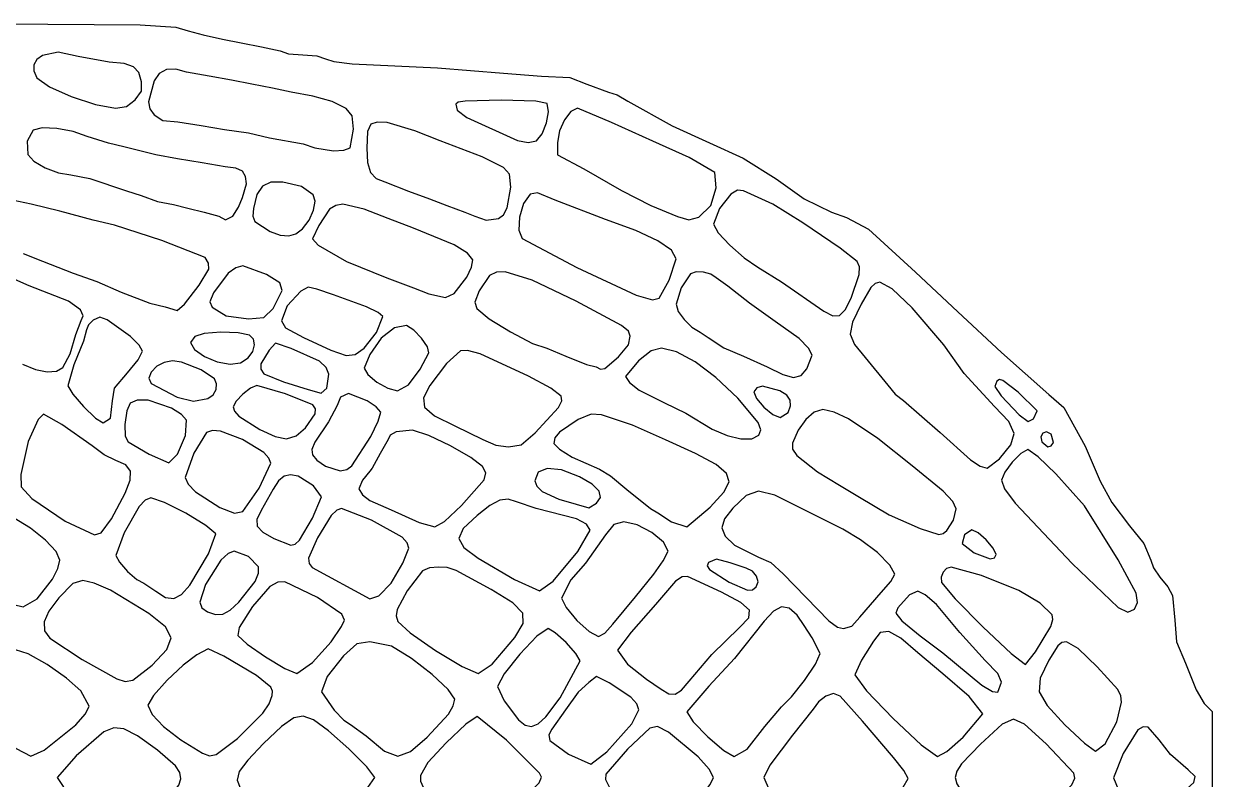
# Model space of a CAD drawing. Extents: x 0 to 192, y 1 to 97.
# Drawn here: x 116.1 to 191.5, y 48.7 to 96.7 of the extents above; entities that cross this region are included whole.
import ezdxf

# ---------------------------------------------------------------- set-up
doc = ezdxf.new("R2010")
doc.units = 0

msp = doc.modelspace()

# ---------------------------------------------------------------- linework, layer by layer
at = {"layer": 'Image', "color": 7}
for points in [[(114.671608, 96.71525), (123.465387, 96.639238), (125.719864, 96.50844), (126.50484, 96.259828), (127.446141, 96.00687), (128.693163, 95.74687), (129.878495, 95.497829), (131.158463, 95.24983), (132.343795, 94.995214), (132.875756, 94.810259), (133.777811, 94.741214), (134.676193, 94.671924), (135.226678, 94.495199), (135.751436, 94.315645), (136.922495, 94.175138), (142.324479, 93.920499), (146.526497, 93.585089), (148.935678, 93.381165), (150.723383, 93.307134), (151.807134, 92.873165), (153.187726, 92.365166), (153.729403, 92.201495), (154.411575, 91.807989), (157.221722, 90.229588), (159.607438, 89.147837), (161.734073, 88.181647), (163.829786, 86.874733), (165.616077, 85.600416), (167.355849, 84.745176), (168.307412, 84.409494), (169.697697, 83.67956), (172.684558, 80.952434), (175.36797, 78.43267), (178.138434, 75.854012), (181.135345, 73.16696), (182.094739, 72.341702), (183.438586, 69.893712), (184.403762, 67.678914), (185.144422, 66.313177), (186.2644, 64.848534), (187.181477, 63.713814), (187.621092, 62.659515), (187.780657, 62.168454), (188.189318, 61.589359), (188.697971, 60.968655), (188.986594, 60.419804), (189.14509, 58.844583), (189.25, 57.478498), (189.822422, 56.127879), (190.499755, 54.425282), (191.007754, 53.561831), (191.515753, 53.053832), (191.515753, 48.810614), (191.515753, 44.567396)], [(123.138312, 91.892642), (123.533636, 92.444661), (123.550336, 93.025517), (123.380487, 93.612056), (123.042144, 93.980616), (122.444442, 94.187008), (121.496519, 94.287041), (119.512292, 94.63455), (118.259468, 94.905795), (117.247307, 94.690086), (116.906439, 94.438221), (116.715693, 94.110934), (116.705055, 93.723665), (116.904512, 93.291852), (117.693451, 92.710425), (119.069731, 92.086782), (120.610834, 91.584054), (121.894245, 91.365368), (122.588647, 91.451933), (123.138312, 91.892642), (123.138312, 91.892642)], [(136.7873, 88.843048), (136.990499, 90.01609), (136.913007, 90.880187), (136.539653, 91.340566), (135.650654, 91.779099), (134.427775, 92.114087), (133.051456, 92.365177), (131.851956, 92.619176), (130.555841, 92.873176), (129.259723, 93.127176), (127.846511, 93.381175), (126.400485, 93.648883), (125.710369, 93.841854), (125.125559, 93.808671), (124.664681, 93.554454), (124.346364, 93.084324), (123.985966, 91.760354), (124.076446, 91.314938), (124.347422, 90.938283), (124.895454, 90.579061), (125.849224, 90.496511), (127.338586, 90.248513), (128.809225, 90.000514), (130.333223, 89.799388), (131.65658, 89.46736), (133.801862, 89.094024), (134.535243, 88.848511), (135.731106, 88.650864), (136.388799, 88.69796), (136.787374, 88.843061), (136.7873, 88.843048)], [(148.608524, 89.27744), (148.969892, 89.72579), (149.247169, 90.417615), (149.376305, 91.131396), (149.293252, 91.645611), (148.565243, 91.809648), (146.373179, 91.857177), (144.088306, 91.809501), (143.644685, 91.731992), (143.486242, 91.602781), (143.58379, 91.234376), (144.202955, 90.768189), (147.404486, 89.309304), (148.078573, 89.167249), (148.608524, 89.27744), (148.608524, 89.27744)], [(158.915331, 84.435595), (159.685664, 85.17584), (160.029593, 86.289504), (159.948869, 87.262963), (158.3115, 88.22009), (155.99624, 89.255657), (153.376299, 90.438332), (151.219704, 91.349178), (150.796115, 91.142562), (150.389083, 90.61704), (150.080977, 89.914103), (149.954164, 89.17524), (149.94448, 88.386647), (151.63262, 87.499281), (154.003284, 86.131413), (155.87114, 85.181195), (157.564471, 84.485162), (158.280898, 84.261252), (158.915328, 84.435595), (158.915331, 84.435595)], [(129.33283, 84.500788), (129.709175, 85.061088), (129.957788, 85.686485), (130.202638, 86.560753), (130.13871, 87.017594), (129.951068, 87.357753), (129.535822, 87.554695), (128.844965, 87.623849), (127.397048, 87.877849), (125.836156, 88.137849), (124.459838, 88.385848), (123.443839, 88.639848), (122.42784, 88.893848), (121.448545, 89.141847), (120.09388, 89.551006), (119.204575, 89.867179), (118.164852, 90.059827), (117.230231, 90.098953), (116.65623, 89.954561), (116.279116, 89.264868), (116.320781, 88.414952), (116.704799, 87.989535), (117.422411, 87.567683), (118.272986, 87.24469), (119.055894, 87.11585), (120.263096, 86.883964), (122.597174, 86.112612), (123.528506, 85.811337), (124.562082, 85.421594), (125.572526, 85.247185), (126.491835, 84.999186), (127.517801, 84.751187), (128.449136, 84.496571), (128.876346, 84.261974), (129.332819, 84.500778), (129.33283, 84.500788)], [(146.211569, 84.342372), (146.521193, 84.587087), (146.764695, 85.031716), (146.981153, 86.333909), (146.90257, 87.161029), (146.515487, 87.591295), (145.174791, 88.271021), (142.493826, 89.278967), (140.885161, 89.920406), (139.135033, 90.446141), (138.49831, 90.473926), (138.09253, 90.334312), (137.894692, 89.876814), (137.837165, 88.820376), (137.893003, 87.902461), (138.081707, 87.279556), (138.435061, 86.892436), (138.984849, 86.681878), (140.500598, 86.087162), (141.81856, 85.591852), (142.917159, 85.168519), (144.064496, 84.745186), (144.705126, 84.496571), (145.413657, 84.254821), (146.211569, 84.342372), (146.211569, 84.342372)], [(133.770918, 83.700885), (134.186969, 84.250051), (134.463026, 84.870968), (134.561724, 85.444534), (134.445695, 85.851643), (133.688262, 86.373505), (132.503172, 86.655576), (131.742135, 86.651733), (131.216519, 86.405412), (130.870984, 85.866746), (130.650191, 84.985869), (130.613367, 84.503313), (130.737, 84.158084), (131.71862, 83.53641), (132.353333, 83.300988), (132.885592, 83.248215), (133.347439, 83.380657), (133.770918, 83.700885), (133.770918, 83.700885)], [(168.603874, 79.298531), (169.106318, 80.795308), (169.121577, 81.290461), (168.981389, 81.628271), (167.901133, 82.469479), (165.52313, 84.086126), (163.629805, 85.255263), (161.767271, 86.109649), (161.382152, 86.141819), (160.958216, 85.905832), (160.231622, 84.978208), (159.850471, 83.999583), (160.148658, 83.447123), (160.880673, 82.650274), (161.802698, 81.845179), (162.670912, 81.267975), (164.166491, 80.338591), (166.857718, 78.461308), (167.429079, 78.175474), (167.856305, 78.193719), (168.220776, 78.555065), (168.603874, 79.298531), (168.603874, 79.298531)], [(126.272274, 78.914933), (127.211512, 80.110565), (127.809788, 81.128546), (127.797143, 81.521728), (127.584587, 81.875278), (124.832924, 82.962643), (121.835185, 83.93284), (120.48052, 84.240954), (118.363856, 84.813819), (116.546951, 85.252003), (115.333008, 85.520078)], [(156.404991, 79.286786), (157.04606, 80.429677), (157.479807, 81.791395), (157.188367, 82.337321), (156.328641, 82.943664), (154.922524, 83.59824), (152.991908, 84.288865), (149.807985, 85.508024), (148.677007, 85.974021), (148.215997, 85.901509), (147.801166, 85.293382), (147.54383, 84.441204), (147.493783, 83.616607), (147.700819, 83.091222), (151.184139, 81.24123), (154.93981, 79.485128), (155.984292, 79.193547), (156.404991, 79.286786), (156.404991, 79.286786)], [(143.384918, 79.588331), (144.20456, 80.625437), (144.495465, 81.25319), (144.580722, 81.727665), (144.231857, 82.146129), (143.383758, 82.675713), (140.800495, 83.742737), (139.19183, 84.343454), (137.670862, 84.935371), (136.314379, 85.253185), (135.869914, 85.179685), (135.484178, 84.945584), (134.796418, 83.913996), (134.392231, 83.051043), (134.754088, 82.665863), (136.560192, 81.612212), (139.107163, 80.585145), (140.800495, 79.943388), (141.790338, 79.563858), (142.837149, 79.346), (143.384918, 79.588331), (143.384918, 79.588331)], [(116.029779, 82.137615), (117.263191, 81.651026), (119.210522, 80.871514), (120.695944, 80.342107), (122.258518, 79.665193), (124.075089, 78.980222), (125.052514, 78.739975), (125.807965, 78.519636), (126.272274, 78.914936), (126.272274, 78.914933)], [(118.537888, 74.884032), (119.005536, 75.760992), (119.373156, 76.9951), (119.715248, 77.88325), (119.833603, 78.169625), (119.659273, 78.549496), (118.916978, 79.101578), (116.416525, 80.086168), (114.517155, 80.910849)], [(131.905942, 78.643431), (132.470504, 79.783588), (132.323412, 80.265859), (131.487173, 80.800587), (129.983169, 81.353761), (129.535496, 81.228816), (129.045529, 80.872493), (128.111329, 79.625135), (127.88119, 79.068314), (128.026599, 78.720901), (128.911032, 78.172779), (130.329945, 77.978489), (131.305096, 78.063155), (131.905942, 78.643431), (131.905942, 78.643431)], [(153.816631, 75.578338), (154.456427, 76.335793), (154.572265, 76.890669), (154.452728, 77.202673), (154.005436, 77.568117), (151.13158, 79.098424), (148.34489, 80.433525), (146.635785, 80.96161), (146.069604, 80.935341), (145.633951, 80.7221), (144.969076, 79.754413), (144.70499, 79.048497), (144.839129, 78.634015), (145.617962, 77.990211), (146.974503, 77.150005), (148.370106, 76.420599), (149.266124, 76.109197), (150.47952, 75.601198), (151.78865, 75.090605), (152.399813, 74.923865), (152.680344, 74.790525), (152.949617, 74.827269), (153.816631, 75.578338), (153.816631, 75.578338)], [(165.778987, 74.796865), (166.115164, 75.665423), (165.882731, 76.119745), (165.298631, 76.733039), (163.761769, 77.810802), (162.136468, 78.984661), (160.769471, 80.059321), (160.032789, 80.580877), (159.693188, 80.815833), (159.221839, 80.9506), (158.746995, 80.964963), (158.396907, 80.838711), (157.793273, 79.940651), (157.479807, 78.91583), (157.621342, 78.455776), (157.984168, 77.931429), (158.475619, 77.451705), (159.003027, 77.125519), (159.511804, 76.789577), (160.518169, 76.131121), (161.768629, 75.601198), (163.268923, 74.926246), (164.25161, 74.445144), (164.935744, 74.266397), (165.413983, 74.385229), (165.778987, 74.796865), (165.778987, 74.796865)], [(137.667374, 76.129189), (138.4699, 77.109928), (138.853164, 78.121089), (138.566352, 78.379956), (137.827276, 78.748633), (135.720501, 79.495859), (134.665783, 79.855414), (134.131846, 79.981676), (133.649784, 79.727716), (132.797289, 78.802478), (132.418505, 77.860919), (132.678667, 77.413111), (133.815503, 76.802606), (135.560415, 75.994419), (136.528953, 75.657383), (137.103734, 75.724603), (137.667374, 76.129189), (137.667374, 76.129189)], [(178.015316, 69.09955), (178.738478, 69.974908), (178.937238, 70.702228), (178.594354, 71.459072), (177.692583, 72.423), (175.766766, 74.501867), (174.467258, 76.340903), (172.457954, 78.674036), (171.195743, 79.879545), (170.415989, 80.306783), (170.122294, 80.234547), (169.847526, 79.974938), (169.219188, 78.903193), (168.682785, 77.779743), (168.535095, 77.014388), (168.79652, 76.3508), (169.487462, 75.532652), (170.925873, 73.763751), (171.396723, 73.191739), (171.914535, 72.789487), (174.243786, 70.77301), (176.172692, 69.039051), (176.791192, 68.633262), (177.230139, 68.495986), (178.015316, 69.09955), (178.015316, 69.09955)], [(121.565226, 71.676715), (121.705021, 72.767188), (121.826617, 73.583205), (122.646354, 74.562437), (123.329447, 75.380511), (123.613183, 75.923354), (123.398231, 76.313041), (122.853121, 76.862074), (121.370884, 77.90838), (120.891542, 78.077459), (120.467616, 77.894304), (120.177751, 77.602768), (120.057187, 77.279485), (119.854673, 76.563722), (119.253837, 75.060738), (118.872594, 73.723394), (119.172519, 73.198936), (119.859913, 72.406601), (120.61382, 71.683778), (121.113286, 71.367862), (121.565226, 71.676707), (121.565226, 71.676715)], [(130.309538, 75.508834), (130.598768, 75.911116), (130.712335, 76.325852), (130.646529, 76.692347), (130.397639, 76.949904), (129.670068, 77.102569), (128.576084, 77.131179), (127.525286, 77.04645), (126.927273, 76.859099), (126.661179, 76.46813), (126.90998, 76.026739), (127.533428, 75.584591), (128.347092, 75.24235), (129.166539, 75.100681), (129.826882, 75.184165), (130.309538, 75.508834), (130.309538, 75.508834)], [(140.496055, 73.780867), (141.222799, 74.788655), (141.782669, 75.81665), (141.690818, 76.20611), (141.326589, 76.745989), (140.837847, 77.254541), (140.372452, 77.550021), (139.601092, 77.404433), (138.754744, 76.760286), (138.042744, 75.724668), (137.667832, 74.859034), (137.903947, 74.441866), (138.47493, 73.967058), (139.174734, 73.57514), (139.797312, 73.406646), (140.496055, 73.780867), (140.496055, 73.780867)], [(135.301357, 73.577024), (135.434312, 74.461837), (135.270618, 74.897953), (134.843377, 75.298127), (133.039508, 76.099185), (132.051846, 76.435108), (131.638424, 75.989015), (131.11945, 75.122382), (131.109251, 74.774967), (131.312021, 74.497179), (132.564476, 73.987067), (134.111836, 73.48573), (134.940365, 73.266855), (135.301357, 73.577024), (135.301357, 73.577024)], [(148.528853, 70.739668), (150.020972, 72.346195), (150.235211, 72.770109), (150.190688, 73.075771), (149.520568, 73.570309), (148.118348, 74.347803), (145.031285, 75.757124), (144.236882, 75.973669), (143.784983, 75.948391), (142.904794, 75.140297), (141.847338, 73.753612), (141.441361, 72.968424), (141.510342, 72.374614), (142.141893, 71.829772), (143.423631, 71.191491), (145.201629, 70.31261), (146.03443, 69.963196), (146.835522, 69.846944), (147.640113, 69.983136), (148.528853, 70.739668), (148.528853, 70.739668)], [(162.722389, 70.597745), (162.848649, 70.939628), (162.694944, 71.400441), (161.392886, 72.95301), (160.008215, 74.252185), (158.683758, 75.247566), (157.503051, 75.884716), (156.549631, 76.109197), (155.895569, 75.953809), (155.101888, 75.324026), (154.262478, 74.309673), (154.515364, 73.936283), (155.144041, 73.446397), (156.74888, 72.640646), (158.103545, 71.981438), (159.765804, 70.975226), (160.724182, 70.571564), (161.591533, 70.367058), (162.285166, 70.372266), (162.722389, 70.597745), (162.722389, 70.597745)], [(115.993192, 75.106375), (116.80705, 74.771753), (117.544475, 74.619484), (118.142433, 74.655075), (118.537888, 74.884032), (118.537888, 74.884032)], [(127.757936, 72.920898), (128.082912, 73.162867), (128.274572, 73.495561), (128.311701, 73.854809), (128.17308, 74.176439), (127.339025, 74.747357), (126.082078, 75.237864), (125.51514, 75.306977), (124.977172, 75.212448), (124.51231, 74.969147), (124.16469, 74.591941), (124.006611, 74.206184), (124.16041, 73.879072), (125.814513, 73.005763), (126.841484, 72.744979), (127.757936, 72.920898), (127.757936, 72.920898)], [(180.397399, 72.13929), (179.197674, 73.319185), (178.23098, 74.065947), (178.003497, 74.118867), (177.834659, 74.015314), (177.714321, 73.692488), (178.115574, 73.090083), (179.257837, 71.882145), (179.822773, 71.46767), (180.176647, 71.627481), (180.397399, 72.13929), (180.397399, 72.13929)], [(133.955743, 71.064044), (134.57638, 71.954383), (134.587994, 72.266259), (134.408169, 72.513943), (132.672707, 73.211664), (130.864464, 73.738533), (130.460322, 73.579493), (129.965743, 73.202263), (129.547036, 72.756677), (129.370509, 72.392571), (129.44775, 72.109595), (129.717596, 71.809371), (131.06384, 70.964232), (132.030245, 70.500947), (132.754493, 70.360397), (133.356391, 70.546718), (133.955743, 71.064044), (133.955743, 71.064044)], [(136.901375, 68.653616), (138.090832, 70.503141), (138.570612, 71.491636), (138.728021, 72.063842), (138.44474, 72.396007), (137.872557, 72.780405), (136.69133, 73.230534), (136.179498, 73.015415), (135.972858, 72.477002), (135.422525, 71.439656), (134.545991, 70.140314), (134.361595, 69.691999), (134.389872, 69.339439), (134.662836, 69.01017), (135.212502, 68.63173), (136.163035, 68.334692), (136.571043, 68.417317), (136.901375, 68.653611), (136.901375, 68.653616)], [(164.585842, 72.034068), (164.751284, 72.466865), (164.727154, 72.822424), (164.50364, 73.126897), (164.070932, 73.406431), (162.972733, 73.698801), (162.59921, 73.601741), (162.419487, 73.345355), (162.584193, 72.927864), (163.05195, 72.382456), (163.619846, 71.908793), (164.084971, 71.706536), (164.585842, 72.034068), (164.585842, 72.034068)], [(125.819075, 69.378206), (126.326455, 70.573981), (126.403428, 71.549019), (126.083796, 71.90924), (125.446636, 72.305277), (123.970306, 72.814443), (123.2584, 72.827427), (122.829004, 72.630349), (122.600066, 72.137179), (122.489533, 71.261888), (122.501211, 70.53395), (122.700694, 70.161224), (124.017499, 69.392751), (125.266668, 68.842021), (125.819075, 69.378206), (125.819075, 69.378206)], [(120.990104, 64.385472), (121.643407, 65.290534), (122.502125, 66.91864), (122.819301, 67.747166), (122.841182, 68.318365), (122.547211, 68.704567), (121.916833, 68.978104), (121.180424, 69.34228), (120.416822, 69.916172), (118.476068, 71.280481), (117.318282, 71.921555), (116.978711, 71.581981), (116.346306, 70.185261), (115.876705, 68.104765), (115.897766, 67.309141), (116.570031, 66.580767), (118.701142, 65.145081), (120.565187, 64.260864), (120.990104, 64.385472), (120.990104, 64.385472)], [(159.65252, 66.01583), (160.515248, 66.977783), (160.849452, 67.636264), (160.678586, 68.161199), (160.026103, 68.722516), (158.713772, 69.441415), (156.802474, 70.288443), (154.713214, 71.228575), (152.73848, 71.880581), (152.091576, 71.923262), (151.263495, 71.592487), (150.068251, 70.795985), (149.778635, 70.417639), (149.718693, 70.076448), (150.083718, 69.705992), (150.886088, 69.193974), (152.607794, 68.427385), (153.311165, 68.008825), (154.353515, 67.139514), (155.860466, 65.94921), (156.316076, 65.668374), (157.190866, 65.100623), (158.170855, 64.767599), (159.65252, 66.01583), (159.65252, 66.01583)], [(174.669206, 64.536155), (175.084075, 65.18827), (175.259784, 65.924141), (175.03861, 66.377807), (174.437489, 67.045922), (172.469826, 68.65854), (170.282648, 70.373718), (168.434483, 71.638311), (167.510137, 72.055977), (166.80481, 72.214535), (166.254637, 72.046319), (165.705345, 71.588454), (165.220839, 70.911113), (164.865022, 70.084471), (164.877545, 69.714989), (165.139903, 69.30952), (166.455847, 68.272162), (167.854831, 67.423951), (169.12483, 66.654007), (171.009541, 65.533263), (172.973787, 64.663736), (174.165784, 64.295619), (174.436305, 64.344867), (174.669206, 64.536155), (174.669206, 64.536155)], [(143.86608, 66.122951), (145.302733, 67.764304), (145.395431, 68.198305), (145.189387, 68.595657), (144.447692, 69.177975), (143.160586, 69.917858), (141.779491, 70.578375), (140.755828, 70.9226), (139.702999, 70.809375), (139.334643, 70.594575), (139.19183, 70.320574), (138.683831, 69.420539), (138.175831, 68.501031), (138.033163, 68.319874), (137.575897, 67.735704), (137.346007, 67.183466), (137.575368, 66.804372), (138.028157, 66.45721), (139.398911, 65.851622), (141.161792, 65.054603), (142.172641, 64.783616), (142.775523, 65.110586), (143.865972, 66.122951), (143.86608, 66.122951)], [(129.963651, 65.740137), (131.011041, 67.232734), (131.741173, 68.808035), (131.631235, 69.135039), (131.299478, 69.493846), (129.958849, 70.316737), (128.55327, 70.844414), (128.04224, 70.881358), (127.658104, 70.767224), (126.861815, 69.45719), (126.322513, 67.898957), (126.493932, 67.493139), (126.962135, 67.001505), (128.512567, 66.000344), (129.439803, 65.643626), (129.963651, 65.740137), (129.963651, 65.740137)], [(181.42855, 70.127942), (181.285832, 70.663727), (181.003438, 70.805021), (180.756936, 70.724955), (180.625414, 70.489534), (180.687961, 70.164764), (181.083374, 69.855158), (181.28131, 69.917803), (181.42855, 70.127942), (181.42855, 70.127942)], [(186.57124, 59.548418), (186.776183, 59.961716), (186.690046, 60.569092), (185.54289, 62.675131), (183.410642, 66.109939), (181.597245, 68.140998), (180.45895, 69.210855), (179.814359, 69.674539), (179.373241, 69.44091), (178.817064, 68.890087), (178.340556, 68.24717), (178.138448, 67.737257), (178.327003, 67.19776), (179.014705, 66.28175), (182.619772, 62.457506), (185.540709, 59.657365), (186.167939, 59.358029), (186.57124, 59.548418), (186.57124, 59.548418)], [(133.57341, 63.923563), (134.404401, 65.321859), (134.958502, 66.675967), (134.451369, 67.37717), (133.484034, 67.989315), (133.010426, 68.080505), (132.60747, 67.983792), (132.248435, 67.685315), (131.906587, 67.171213), (131.138574, 65.821279), (130.868951, 65.242058), (130.887819, 64.808591), (131.234126, 64.434777), (131.946822, 64.03451), (133.021465, 63.616087), (133.303892, 63.683104), (133.57341, 63.923563), (133.57341, 63.923563)], [(152.417297, 66.267985), (152.69061, 66.64369), (152.604953, 67.044487), (152.155903, 67.47727), (151.339037, 67.948937), (150.197268, 68.388635), (149.300784, 68.488218), (148.714955, 68.253639), (148.505152, 67.690852), (148.636378, 67.35376), (148.982089, 67.011953), (150.02915, 66.53288), (151.129815, 66.210195), (151.934512, 65.985584), (152.417297, 66.267985), (152.417297, 66.267985)], [(126.607241, 61.080433), (127.788766, 63.062973), (128.249754, 64.331838), (127.62246, 64.869722), (126.356545, 65.6386), (125.008932, 66.327774), (124.136544, 66.626543), (123.777943, 66.464883), (123.388719, 66.07621), (122.440561, 64.399371), (121.919852, 62.96046), (122.140972, 62.532027), (122.656132, 61.947775), (123.243028, 61.430001), (123.679355, 61.201001), (124.459848, 60.68626), (125.056963, 60.292324), (125.585824, 60.221554), (126.088546, 60.48168), (126.607241, 61.080433), (126.607241, 61.080433)], [(149.675778, 61.334883), (151.244659, 63.210615), (152.026627, 64.564079), (151.782593, 64.938191), (151.166545, 65.275232), (148.589818, 65.928874), (147.348043, 66.354059), (146.820642, 66.53248), (146.285281, 66.469646), (145.655968, 66.136307), (144.846712, 65.503213), (143.966512, 64.661628), (143.681318, 64.037323), (143.995055, 63.465897), (144.911649, 62.782946), (147.223424, 61.441098), (148.814782, 60.704829), (149.675778, 61.334883), (149.675778, 61.334883)], [(169.140776, 59.048886), (170.503577, 60.608851), (171.112043, 61.29447), (171.365123, 61.762875), (171.053943, 62.349732), (170.260143, 63.142005), (169.193334, 63.958459), (168.063127, 64.61786), (165.275155, 66.032935), (163.737884, 66.79402), (162.720855, 67.039639), (161.931439, 66.765108), (161.077006, 65.965744), (160.54553, 65.275793), (160.384065, 64.703213), (160.595916, 64.175862), (161.184387, 63.6216), (162.708385, 62.853333), (163.494025, 62.50595), (164.286879, 61.801425), (167.173747, 58.809571), (167.725491, 58.400845), (168.109617, 58.32922), (168.633954, 58.46909), (169.140776, 59.048886), (169.140776, 59.048886)], [(116.909457, 60.20137), (117.896977, 61.449819), (118.234227, 62.127756), (118.363856, 62.666452), (118.116545, 63.2105), (117.453516, 63.918466), (116.493124, 64.682998), (115.353724, 65.396743), (114.163682, 65.989377), (113.751638, 66.088534), (113.414623, 66.036162), (112.824816, 65.416563), (112.112527, 64.010042), (111.669919, 62.975089), (111.535993, 62.298647), (111.716656, 61.83682), (112.217818, 61.445717), (113.368529, 60.704905), (114.716874, 60.00385), (116.029634, 59.703528), (116.909457, 60.20137), (116.909457, 60.20137)], [(138.604778, 60.394587), (139.383557, 61.198919), (140.129189, 62.477881), (140.516395, 63.424963), (140.402724, 63.760631), (140.080829, 64.11887), (138.15075, 65.199231), (136.234864, 65.94921), (135.935767, 65.837274), (135.587753, 65.495155), (134.714128, 64.082519), (134.149258, 62.786062), (134.175341, 62.456423), (134.382994, 62.202281), (138.040865, 60.210156), (138.604778, 60.394587), (138.604778, 60.394587)], [(153.461635, 58.599367), (154.909552, 60.324459), (156.070553, 61.774046), (156.651144, 62.620881), (156.971808, 63.240129), (156.670239, 63.804317), (155.933536, 64.414169), (155.013701, 64.902604), (154.16274, 65.102545), (153.532925, 64.925626), (152.999091, 64.262031), (151.721597, 62.477334), (150.790296, 61.401223), (150.198483, 60.247799), (150.494173, 59.64305), (151.183708, 58.83398), (151.970782, 58.125175), (152.55909, 57.821221), (152.963926, 58.021245), (153.461635, 58.599367), (153.461635, 58.599367)], [(177.799781, 63.021076), (177.610475, 63.428869), (177.165598, 63.951756), (176.649712, 64.40267), (176.247378, 64.594545), (175.785642, 64.270847), (175.636765, 63.717604), (176.399451, 63.133145), (177.418782, 62.743615), (177.703394, 62.808013), (177.799781, 63.021076), (177.799781, 63.021076)], [(129.727577, 59.984568), (130.756742, 61.298164), (130.972508, 61.828143), (130.972779, 62.244027), (130.34167, 62.895812), (129.425169, 63.239248), (129.040802, 63.08506), (128.582732, 62.650959), (127.598869, 61.120957), (127.248515, 59.985112), (127.381494, 59.633992), (127.723236, 59.380892), (128.238423, 59.205712), (128.702154, 59.235265), (129.177511, 59.48855), (129.727577, 59.984568), (129.727577, 59.984568)], [(162.563962, 60.958897), (162.682071, 61.288383), (162.587559, 61.648894), (162.322899, 61.960903), (161.930561, 62.144888), (160.903058, 62.488227), (160.047745, 62.720333), (159.530452, 62.500344), (159.448192, 62.293431), (159.597673, 62.059142), (160.847099, 61.269914), (162.005118, 60.749863), (162.324106, 60.769644), (162.563962, 60.958895), (162.563962, 60.958897)], [(145.793073, 56.060884), (147.239963, 57.752135), (147.760763, 58.630462), (147.752447, 59.294641), (147.114657, 59.949568), (145.747033, 60.800137), (143.526739, 61.999629), (142.944684, 62.184279), (142.405643, 62.223882), (141.815707, 62.181747), (141.377289, 61.985245), (140.397688, 60.708546), (139.76539, 59.524575), (139.715282, 59.132768), (139.806655, 58.755871), (140.601115, 58.044055), (142.215818, 56.93268), (143.90086, 55.907339), (144.906336, 55.453623), (145.793073, 56.060884), (145.793073, 56.060884)], [(180.304308, 56.848336), (181.262438, 58.45298), (181.398762, 58.893211), (181.349382, 59.187839), (180.600771, 59.928023), (179.239115, 60.741489), (176.863081, 61.680448), (174.942274, 62.223882), (174.654419, 62.129819), (174.427501, 61.890729), (174.302278, 61.571262), (174.319509, 61.236066), (175.188659, 60.202532), (176.967257, 58.408664), (178.756419, 56.729485), (179.65726, 56.040019), (180.304308, 56.848336), (180.304308, 56.848336)], [(124.225129, 55.989968), (125.151538, 56.989625), (125.432729, 57.734656), (125.055022, 58.429113), (124.004734, 59.277051), (121.565498, 60.753038), (120.529493, 61.208865), (119.813903, 61.377346), (119.181524, 61.179913), (118.299017, 60.263136), (117.658455, 59.412286), (117.357058, 58.734038), (117.384101, 58.180219), (117.728857, 57.702656), (119.779943, 56.357392), (121.970832, 55.114097), (122.50481, 54.965632), (122.982833, 55.032715), (124.225129, 55.989968), (124.225129, 55.989968)], [(134.393408, 56.170223), (135.573152, 57.482554), (136.246757, 58.455325), (136.436824, 58.839268), (136.25771, 59.239721), (134.707042, 60.284755), (132.630045, 61.279328), (132.194101, 61.268868), (131.693883, 60.995907), (130.580754, 59.723326), (129.740035, 58.380724), (129.660349, 57.873521), (130.242618, 57.327675), (131.409619, 56.515212), (132.635884, 55.776672), (133.395944, 55.452597), (134.393398, 56.170223), (134.393408, 56.170223)], [(158.302118, 54.984891), (159.74426, 56.665916), (161.511176, 58.39081), (162.089917, 59.000671), (162.141366, 59.47802), (161.589543, 59.970053), (160.35847, 60.623964), (158.212694, 61.613785), (157.865131, 61.599093), (157.438987, 61.325376), (156.177058, 59.850218), (154.618662, 58.081586), (153.754478, 56.945411), (154.399276, 56.056792), (155.590634, 55.110121), (156.535367, 54.475121), (157.011675, 54.176954), (157.412541, 54.147418), (157.816508, 54.409176), (158.302118, 54.984891), (158.302118, 54.984891)], [(178.138448, 54.905987), (177.900819, 55.454241), (177.101213, 56.282252), (175.497274, 58.065944), (174.002292, 59.8492), (173.300638, 60.462225), (172.825113, 60.696957), (172.289591, 60.456232), (171.549143, 59.635429), (171.435895, 59.296173), (171.804976, 58.811901), (172.973787, 57.863419), (174.413119, 56.768492), (176.897529, 54.728365), (177.570207, 54.317), (177.904601, 54.281949), (178.138448, 54.905987), (178.138448, 54.905987)], [(161.994929, 50.666896), (163.118174, 52.097134), (164.166356, 53.348082), (164.8128, 53.984542), (165.628382, 55.020802), (166.32731, 56.064393), (166.623795, 56.722841), (166.115796, 57.736554), (165.607797, 58.508845), (165.169412, 59.162895), (164.667015, 59.605736), (164.174506, 59.696168), (163.656467, 59.427962), (163.077484, 58.794886), (161.196075, 56.410401), (159.554138, 54.649381), (158.162103, 53.036846), (158.570693, 52.404342), (159.494199, 51.450648), (160.502976, 50.581149), (161.167382, 50.20123), (161.994929, 50.666896), (161.994929, 50.666896)], [(149.205114, 52.713253), (150.113816, 53.92476), (151.379859, 56.265025), (151.112438, 56.727479), (150.493479, 57.421499), (149.811268, 58.053331), (149.354095, 58.32922), (148.639062, 57.832138), (147.555874, 56.695237), (146.566895, 55.450038), (146.134488, 54.628058), (146.56558, 53.729505), (147.46959, 52.529561), (147.890138, 52.178588), (148.300023, 52.090142), (148.728572, 52.267329), (149.205114, 52.713253), (149.205114, 52.713253)], [(175.701167, 51.415179), (176.953116, 52.902628), (176.094848, 54.000348), (174.413119, 55.442516), (172.819909, 56.775046), (171.747897, 57.711048), (170.989774, 58.129891), (170.443517, 58.058772), (170.007103, 57.524888), (169.241662, 56.314513), (168.825126, 55.385163), (169.571921, 54.360871), (171.253392, 52.602706), (173.031171, 50.939786), (174.066888, 50.20123), (174.675134, 50.516601), (175.701167, 51.415179), (175.701167, 51.415179)], [(141.681458, 51.428895), (143.021459, 52.891272), (143.328262, 53.409612), (143.425158, 53.830436), (143.014604, 54.455217), (141.995873, 55.404389), (140.688366, 56.409609), (139.411481, 57.202533), (138.03947, 57.482554), (137.206097, 57.351075), (136.358889, 56.583731), (135.320442, 55.280641), (134.958502, 54.309532), (135.769043, 53.142012), (136.391193, 52.509137), (136.81035, 52.233228), (137.802087, 51.505939), (138.961543, 50.540628), (139.809675, 50.209689), (140.623855, 50.507614), (141.681458, 51.428895), (141.681458, 51.428895)], [(184.709112, 51.005563), (185.463503, 52.398236), (185.758441, 53.642508), (185.716556, 54.048929), (185.517149, 54.453198), (184.203248, 55.896699), (183.010506, 57.047244), (182.258939, 57.478176), (181.975399, 57.433593), (181.714317, 57.220873), (181.142414, 56.306708), (180.597903, 55.157572), (180.532919, 54.307617), (181.028006, 53.434095), (182.163707, 52.21426), (183.414868, 51.031741), (184.099508, 50.539896), (184.709112, 51.005563), (184.709112, 51.005563)], [(117.370829, 50.593628), (119.373895, 52.209369), (119.996026, 52.905158), (120.22652, 53.390387), (119.687949, 54.35884), (118.7778, 55.174412), (117.54968, 56.028477), (116.352275, 56.701504), (115.534271, 56.973962), (114.983988, 56.637985), (114.086568, 55.830964), (112.76839, 54.427326), (112.442581, 53.738348), (112.97267, 52.946828), (114.204559, 51.771005), (115.574788, 50.697866), (116.519895, 50.214398), (117.370829, 50.593628), (117.370829, 50.593628)], [(129.643141, 51.335265), (131.250427, 52.947251), (131.652701, 53.540238), (131.844437, 54.061875), (131.867449, 54.34886), (131.755744, 54.596879), (130.8502, 55.330783), (128.764746, 56.56447), (127.771443, 57.018817), (127.058924, 56.640826), (126.18756, 56.001361), (125.162379, 55.033579), (124.308702, 54.071614), (123.951849, 53.449598), (124.212477, 52.856716), (124.936135, 52.09962), (126.035482, 51.255046), (127.423178, 50.399731), (127.853146, 50.239773), (128.28924, 50.309834), (129.643141, 51.335265), (129.643141, 51.335265)], [(153.092944, 50.497563), (154.671377, 52.272683), (155.109143, 53.149994), (154.98164, 53.535893), (154.613243, 53.96277), (153.238433, 54.861968), (152.432002, 55.270617), (151.950242, 54.898899), (151.269362, 54.277821), (150.451646, 53.16456), (149.586074, 51.93219), (149.407071, 51.560475), (149.455039, 51.219645), (150.651114, 50.336627), (152.067513, 49.700443), (153.092944, 50.497563), (153.092944, 50.497563)], [(168.338206, 44.062905), (169.505144, 45.459903), (171.143032, 47.348435), (171.897841, 48.23685), (172.211788, 48.790881), (171.936834, 49.311529), (171.275773, 50.119678), (169.31919, 52.447053), (167.897442, 54.024407), (167.4775, 54.202035), (166.978231, 54.01938), (166.53001, 53.669367), (166.179825, 53.204028), (164.864628, 51.550191), (163.439018, 49.649392), (163.048237, 48.854966), (163.392554, 48.076581), (163.954083, 47.194671), (164.820636, 46.167385), (166.178465, 44.496516), (166.782364, 43.740317), (167.473774, 43.427905), (168.338206, 44.062905), (168.338206, 44.062905)], [(134.704502, 45.27461), (136.869067, 47.128507), (137.905656, 48.221812), (138.346463, 48.868208), (137.855514, 49.531512), (136.711483, 50.671777), (135.412362, 51.822128), (134.456141, 52.515688), (133.803948, 52.754319), (133.202602, 52.651639), (132.435723, 52.104954), (131.286934, 51.011571), (130.283443, 49.964505), (129.749764, 49.238223), (129.614798, 48.698064), (129.807449, 48.209365), (131.486296, 46.398258), (133.155689, 44.9507), (133.793434, 44.831732), (134.704502, 45.27461), (134.704502, 45.27461)], [(146.965768, 46.684218), (148.78435, 48.530063), (148.939544, 48.881745), (148.810427, 49.14384), (146.713862, 51.230507), (144.842264, 52.741227), (144.137821, 52.249382), (142.878421, 51.066861), (141.711175, 49.822152), (141.244635, 48.989244), (141.25593, 48.628994), (141.420562, 48.253829), (142.180713, 47.301596), (143.887288, 45.536524), (144.454795, 45.097708), (144.834946, 44.951903), (145.579714, 45.436551), (146.965768, 46.684218), (146.965768, 46.684218)], [(157.39514, 46.19211), (159.105384, 47.740246), (159.647792, 48.408349), (159.850471, 48.86303), (159.577943, 49.390616), (158.885532, 50.172328), (156.992104, 51.741746), (156.297653, 52.106955), (155.806772, 51.988922), (154.389556, 50.657583), (153.017363, 49.063203), (152.998589, 48.726494), (153.259866, 48.226377), (154.664829, 46.674656), (155.527855, 45.882328), (156.115722, 45.565164), (156.660721, 45.682109), (157.39514, 46.19211), (157.39514, 46.19211)], [(180.975291, 46.660858), (182.601836, 48.384983), (182.803663, 48.814117), (182.731034, 49.142898), (180.969888, 51.005563), (179.604865, 52.24522), (178.897917, 52.571894), (178.189811, 52.242265), (176.814887, 50.983719), (175.606674, 49.724963), (175.30394, 49.26758), (175.201806, 48.858809), (175.300035, 48.449113), (175.598392, 47.988953), (176.794541, 46.71909), (178.036421, 45.53705), (178.485918, 45.239604), (178.886331, 45.136965), (179.286566, 45.228452), (179.735531, 45.513384), (180.97528, 46.660858), (180.975291, 46.660858)], [(187.819891, 45.980867), (189.091099, 47.472879), (189.924316, 48.169233), (190.350374, 48.545155), (190.425444, 48.929795), (189.993345, 49.349487), (188.871083, 50.32376), (188.14568, 51.261705), (187.443215, 52.061119), (187.125953, 52.086706), (186.796532, 51.8788), (185.852964, 50.379567), (185.250441, 48.847034), (185.939274, 47.140617), (186.898182, 45.644621), (187.360892, 45.502738), (187.819891, 45.980867), (187.819891, 45.980867)], [(124.295916, 46.878298), (125.577051, 47.940623), (125.909121, 48.376942), (126.037807, 48.783086), (125.964821, 49.183846), (125.691874, 49.604013), (124.552942, 50.601732), (123.287865, 51.5045), (122.424114, 51.95515), (121.776005, 52.016573), (121.157853, 51.751663), (119.40082, 50.240002), (118.194523, 48.866359), (118.573859, 48.287523), (119.463925, 47.341429), (121.288612, 45.814703), (121.847146, 45.60942), (122.395601, 45.669118), (124.295916, 46.878298), (124.295916, 46.878298)]]:
    msp.add_lwpolyline(points, dxfattribs=at)

doc.saveas('drawing.dxf')
